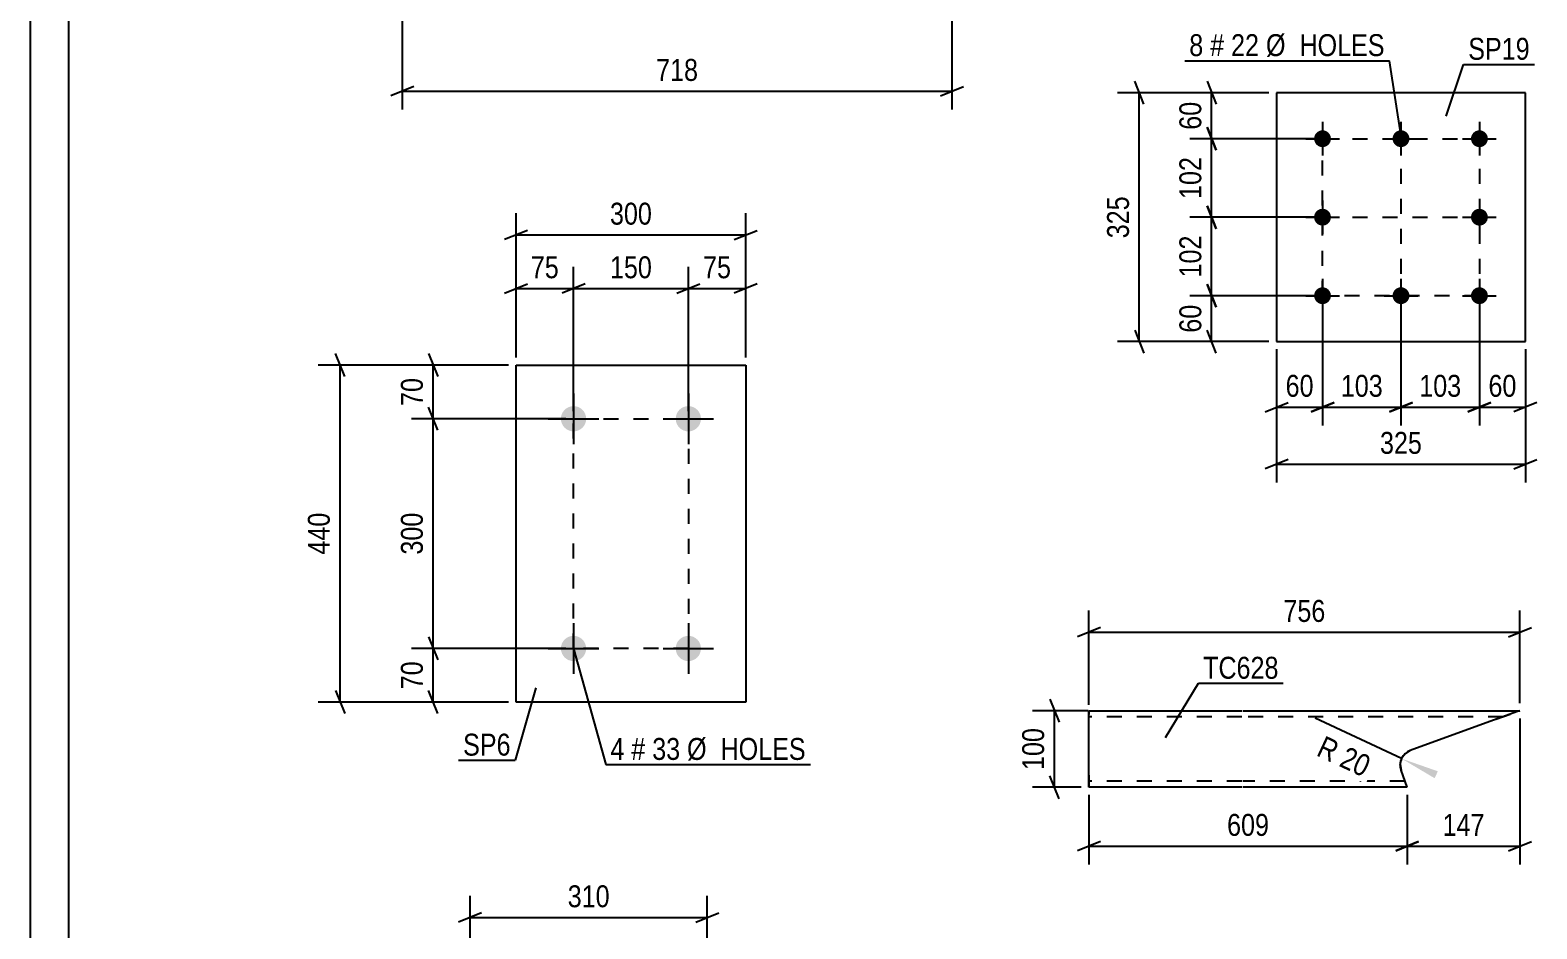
# Model space of a CAD drawing. Header units: millimetres. Extents: x 0 to 594, y 0 to 420.
# Drawn here: x 0 to 196.9, y 178.4 to 295.7 of the extents above; entities that cross this region are included whole.
import ezdxf

# ---------------------------------------------------------------- set-up
doc = ezdxf.new("R2010")
doc.units = ezdxf.units.MM
doc.linetypes.add('DXK_LINE_DOT2', pattern=[3.9198, 1.9599, -1.9599])
doc.styles.add('Arial Narrow', font='ARIALN.TTF', dxfattribs={"height": 0.2})

# ---------------------------------------------------------------- blocks, each defined once
blk = doc.blocks.new('Unknown-761542981-1163')
at = {"color": 5, "linetype": 'Continuous'}
for p, q in [((0, 420), (0, 0)), ((5, 415), (5, 5))]:
    blk.add_line(p, q, dxfattribs=at)
blk = doc.blocks.new('Part-761542981-15317 - 15316')
at = {"color": 2, "linetype": 'Continuous'}
for p, q in [((162.86, 287.56), (162.86, 255.06)), ((195.36, 287.56), (162.86, 287.56)), ((195.36, 255.06), (195.36, 287.56)), ((162.86, 255.06), (195.36, 255.06))]:
    blk.add_line(p, q, dxfattribs=at)
blk = doc.blocks.new('Bolt-761542981-15318 - 15316')
at = {"linetype": 'Continuous'}
for points in [[(168.86, 282.66, -1), (168.86, 280.46, -1)], [(179.11, 282.66, -1), (179.11, 280.46, -1)], [(189.36, 282.66, -1), (189.36, 280.46, -1)], [(168.86, 272.41, -1), (168.86, 270.21, -1)], [(189.36, 272.41, -1), (189.36, 270.21, -1)], [(168.86, 262.16, -1), (168.86, 259.96, -1)], [(179.11, 262.16, -1), (179.11, 259.96, -1)], [(189.36, 262.16, -1), (189.36, 259.96, -1)]]:
    blk.add_hatch(color=1, dxfattribs=at).paths.add_polyline_path(points)
at = {"color": 1, "linetype": 'Continuous'}
for p, q in [((168.86, 283.76), (168.86, 279.36)), ((179.11, 283.76), (179.11, 279.36)), ((189.36, 283.76), (189.36, 279.36)), ((166.66, 281.56), (171.06, 281.56)), ((176.91, 281.56), (181.31, 281.56)), ((187.16, 281.56), (191.56, 281.56)), ((168.86, 273.51), (168.86, 269.11)), ((189.36, 273.51), (189.36, 269.11)), ((166.66, 271.31), (171.06, 271.31)), ((187.16, 271.31), (191.56, 271.31)), ((168.86, 263.26), (168.86, 258.86)), ((179.11, 263.26), (179.11, 258.86)), ((189.36, 263.26), (189.36, 258.86)), ((166.66, 261.06), (171.06, 261.06)), ((176.91, 261.06), (181.31, 261.06)), ((187.16, 261.06), (191.56, 261.06))]:
    blk.add_line(p, q, dxfattribs=at)
blk = doc.blocks.new('Part-761542981-15354 - 15353')
at = {"color": 2, "linetype": 'Continuous'}
for p, q in [((63.5, 207.99), (63.5, 251.99)), ((63.5, 251.99), (93.5, 251.99)), ((93.5, 251.99), (93.5, 207.99)), ((93.5, 207.99), (63.5, 207.99))]:
    blk.add_line(p, q, dxfattribs=at)
blk = doc.blocks.new('Bolt-761542981-15355 - 15353')
at = {"linetype": 'Continuous'}
for points in [[(71, 246.64, -1), (71, 243.34, -1)], [(86, 246.64, -1), (86, 243.34, -1)], [(71, 216.64, -1), (71, 213.34, -1)], [(86, 216.64, -1), (86, 213.34, -1)]]:
    blk.add_hatch(color=1, dxfattribs=at).paths.add_polyline_path(points)
at = {"color": 1, "linetype": 'Continuous'}
for p, q in [((71, 248.29), (71, 241.69)), ((86, 248.29), (86, 241.69)), ((67.7, 244.99), (74.3, 244.99)), ((82.7, 244.99), (89.3, 244.99)), ((71, 218.29), (71, 211.69)), ((86, 218.29), (86, 211.69)), ((67.7, 214.99), (74.3, 214.99)), ((82.7, 214.99), (89.3, 214.99))]:
    blk.add_line(p, q, dxfattribs=at)
blk = doc.blocks.new('Part-761542981-19132 - 19131')
at = {"color": 2, "linetype": 'Continuous'}
for p, q in [((138.33, 205.26), (138.33, 206.86)), ((138.33, 206.86), (158.33, 206.86)), ((158.43, 206.86), (194.65, 206.86)), ((194.32, 206.74), (190.25, 205.26)), ((194.65, 206.86), (194.32, 206.74)), ((138.33, 198.46), (138.33, 205.26)), ((190.25, 205.26), (180.31, 201.65)), ((179.64, 201.24), (180.31, 201.65)), ((179.12, 199.09), (179, 199.86)), ((179.92, 196.86), (179.12, 199.09)), ((138.33, 196.86), (138.33, 198.46)), ((158.33, 196.86), (138.33, 196.86)), ((179.92, 196.86), (158.43, 196.86))]:
    blk.add_line(p, q, dxfattribs=at)
at = {"color": 7, "linetype": 'DXK_LINE_DOT2'}
for p, q in [((138.33, 206.86), (138.33, 206.39)), ((158.33, 206.06), (138.33, 206.06)), ((192.45, 206.06), (158.43, 206.06)), ((193.36, 206.39), (190.25, 205.26)), ((180.31, 201.65), (179.64, 201.24)), ((180.31, 201.65), (179.64, 201.24)), ((179.64, 201.24), (180.31, 201.65)), ((179, 199.86), (179.12, 199.09)), ((179, 199.86), (179.12, 199.09)), ((179.12, 199.09), (179, 199.86)), ((138.33, 198.46), (138.33, 196.98)), ((158.33, 197.66), (138.33, 197.66)), ((179.63, 197.66), (158.43, 197.66))]:
    blk.add_line(p, q, dxfattribs=at)
at = {"color": 2, "linetype": 'Continuous'}
blk.add_arc((181, 199.77), 2, 132.4727, 177.4727, dxfattribs=at)
at = {"color": 7, "linetype": 'DXK_LINE_DOT2'}
blk.add_arc((181, 199.77), 2, 132.4727, 177.4727, dxfattribs=at)
blk.add_arc((181, 199.77), 2, 132.4727, 177.4727, dxfattribs=at)
blk.add_arc((181, 199.77), 2, 132.4727, 177.4727, dxfattribs=at)
blk = doc.blocks.new('Rectangle-761542981-19175 - 15316')
at = {"color": 1, "linetype": 'DXK_LINE_DOT2'}
blk.add_lwpolyline([(168.86, 281.56), (189.36, 281.56), (189.36, 261.06), (168.86, 261.06), (168.86, 281.56)], close=True, dxfattribs=at)
blk = doc.blocks.new('Rectangle-761542981-19163 - 15353')
at = {"color": 1, "linetype": 'DXK_LINE_DOT2'}
blk.add_lwpolyline([(71, 244.99), (86, 244.99), (86, 214.99), (71, 214.99), (71, 244.99)], close=True, dxfattribs=at)
blk = doc.blocks.new('Line-761542981-19185 - 15316')
at = {"color": 1, "linetype": 'DXK_LINE_DOT2'}
blk.add_line((168.86, 271.31), (188.36, 271.31), dxfattribs=at)
blk = doc.blocks.new('Line-761542981-19191 - 15316')
at = {"color": 1, "linetype": 'DXK_LINE_DOT2'}
blk.add_line((179.11, 281.56), (179.11, 261.06), dxfattribs=at)
blk = doc.blocks.new('StraightDimension-761542981-15736 - 15316')
at = {"color": 7, "linetype": 'Continuous'}
for p, q in [((161.86, 287.56), (151.52, 287.56)), ((153.77, 289.06), (154.97, 286.06)), ((154.37, 281.56), (154.37, 287.56)), ((167.86, 281.56), (151.52, 281.56)), ((154.97, 280.06), (153.77, 283.06))]:
    blk.add_line(p, q, dxfattribs=at)
at = {"color": 0}
blk.add_wipeout([(153.62, 286.98), (149.42, 286.98), (149.42, 282.13), (153.62, 282.13)], dxfattribs=at)
at = {"color": 3, "style": 'Arial Narrow'}
blk.add_text('60', height=2.863, rotation=90.0002, dxfattribs=at).set_placement((153.02, 282.73))
blk = doc.blocks.new('StraightDimension-761542981-15752 - 15316')
at = {"color": 7, "linetype": 'Continuous'}
for p, q in [((161.86, 287.56), (142.07, 287.56)), ((145.52, 286.06), (144.32, 289.06)), ((144.92, 255.06), (144.92, 287.56)), ((144.32, 256.56), (145.52, 253.56)), ((161.86, 255.06), (142.07, 255.06))]:
    blk.add_line(p, q, dxfattribs=at)
at = {"color": 0}
blk.add_wipeout([(144.17, 274.65), (139.97, 274.65), (139.97, 267.96), (144.17, 267.96)], dxfattribs=at)
at = {"color": 3, "style": 'Arial Narrow'}
blk.add_text('325', height=2.863, rotation=90.0002, dxfattribs=at).set_placement((143.57, 268.56))
blk = doc.blocks.new('StraightDimension-761542981-15758 - 15316')
at = {"color": 7, "linetype": 'Continuous'}
for p, q in [((168.86, 260.06), (168.86, 244.11)), ((179.11, 260.06), (179.11, 244.11)), ((167.36, 245.91), (170.36, 247.11)), ((168.86, 246.51), (179.11, 246.51)), ((180.61, 247.11), (177.61, 245.91))]:
    blk.add_line(p, q, dxfattribs=at)
at = {"color": 0}
blk.add_wipeout([(177.33, 247.26), (177.33, 251.46), (170.65, 251.46), (170.65, 247.26)], dxfattribs=at)
at = {"color": 3, "style": 'Arial Narrow'}
blk.add_text('103', height=2.863, dxfattribs=at).set_placement((171.25, 247.86))
blk = doc.blocks.new('StraightDimension-761542981-15737 - 15316')
at = {"color": 7, "linetype": 'Continuous'}
for p, q in [((167.86, 281.56), (151.52, 281.56)), ((153.77, 283.06), (154.97, 280.06)), ((154.37, 271.31), (154.37, 281.56)), ((154.97, 269.81), (153.77, 272.81)), ((167.86, 271.31), (151.52, 271.31))]:
    blk.add_line(p, q, dxfattribs=at)
at = {"color": 0}
blk.add_wipeout([(153.62, 279.77), (149.42, 279.77), (149.42, 273.09), (153.62, 273.09)], dxfattribs=at)
at = {"color": 3, "style": 'Arial Narrow'}
blk.add_text('102', height=2.863, rotation=90.0002, dxfattribs=at).set_placement((153.02, 273.69))
blk = doc.blocks.new('StraightDimension-761542981-15738 - 15316')
at = {"color": 7, "linetype": 'Continuous'}
for p, q in [((153.77, 272.81), (154.97, 269.81)), ((167.86, 271.31), (151.52, 271.31)), ((154.37, 261.06), (154.37, 271.31)), ((154.97, 259.56), (153.77, 262.56)), ((167.86, 261.06), (151.52, 261.06))]:
    blk.add_line(p, q, dxfattribs=at)
at = {"color": 0}
blk.add_wipeout([(153.62, 269.52), (149.42, 269.52), (149.42, 262.84), (153.62, 262.84)], dxfattribs=at)
at = {"color": 3, "style": 'Arial Narrow'}
blk.add_text('102', height=2.863, rotation=90.0002, dxfattribs=at).set_placement((153.02, 263.44))
blk = doc.blocks.new('StraightDimension-761542981-15739 - 15316')
at = {"color": 7, "linetype": 'Continuous'}
for p, q in [((153.77, 262.56), (154.97, 259.56)), ((167.86, 261.06), (151.52, 261.06)), ((154.37, 255.06), (154.37, 261.06)), ((154.97, 253.56), (153.77, 256.56)), ((161.86, 255.06), (151.52, 255.06))]:
    blk.add_line(p, q, dxfattribs=at)
at = {"color": 0}
blk.add_wipeout([(153.62, 260.48), (149.42, 260.48), (149.42, 255.63), (153.62, 255.63)], dxfattribs=at)
at = {"color": 3, "style": 'Arial Narrow'}
blk.add_text('60', height=2.863, rotation=90.0002, dxfattribs=at).set_placement((153.02, 256.23))
blk = doc.blocks.new('StraightDimension-761542981-15756 - 15316')
at = {"color": 7, "linetype": 'Continuous'}
for p, q in [((189.36, 260.06), (189.36, 244.11)), ((195.36, 254.06), (195.36, 244.11)), ((187.86, 245.91), (190.86, 247.11)), ((189.36, 246.51), (195.36, 246.51)), ((196.86, 247.11), (193.86, 245.91))]:
    blk.add_line(p, q, dxfattribs=at)
at = {"color": 0}
blk.add_wipeout([(194.79, 247.26), (194.79, 251.46), (189.94, 251.46), (189.94, 247.26)], dxfattribs=at)
at = {"color": 3, "style": 'Arial Narrow'}
blk.add_text('60', height=2.863, dxfattribs=at).set_placement((190.54, 247.86))
blk = doc.blocks.new('StraightDimension-761542981-15757 - 15316')
at = {"color": 7, "linetype": 'Continuous'}
for p, q in [((179.11, 260.06), (179.11, 244.11)), ((189.36, 260.06), (189.36, 244.11)), ((177.61, 245.91), (180.61, 247.11)), ((179.11, 246.51), (189.36, 246.51)), ((190.86, 247.11), (187.86, 245.91))]:
    blk.add_line(p, q, dxfattribs=at)
at = {"color": 0}
blk.add_wipeout([(187.58, 247.26), (187.58, 251.46), (180.9, 251.46), (180.9, 247.26)], dxfattribs=at)
at = {"color": 3, "style": 'Arial Narrow'}
blk.add_text('103', height=2.863, dxfattribs=at).set_placement((181.5, 247.86))
blk = doc.blocks.new('StraightDimension-761542981-15759 - 15316')
at = {"color": 7, "linetype": 'Continuous'}
for p, q in [((168.86, 260.06), (168.86, 244.11)), ((162.86, 254.06), (162.86, 244.11)), ((161.36, 245.91), (164.36, 247.11)), ((162.86, 246.51), (168.86, 246.51)), ((170.36, 247.11), (167.36, 245.91))]:
    blk.add_line(p, q, dxfattribs=at)
at = {"color": 0}
blk.add_wipeout([(168.29, 247.26), (168.29, 251.46), (163.44, 251.46), (163.44, 247.26)], dxfattribs=at)
at = {"color": 3, "style": 'Arial Narrow'}
blk.add_text('60', height=2.863, dxfattribs=at).set_placement((164.04, 247.86))
blk = doc.blocks.new('StraightDimension-761542981-15772 - 15316')
at = {"color": 7, "linetype": 'Continuous'}
for p, q in [((162.86, 254.06), (162.86, 236.66)), ((195.36, 254.06), (195.36, 236.66)), ((164.36, 239.66), (161.36, 238.46)), ((162.86, 239.06), (195.36, 239.06)), ((193.86, 238.46), (196.86, 239.66))]:
    blk.add_line(p, q, dxfattribs=at)
at = {"color": 0}
blk.add_wipeout([(182.46, 239.81), (182.46, 244.01), (175.77, 244.01), (175.77, 239.81)], dxfattribs=at)
at = {"color": 3, "style": 'Arial Narrow'}
blk.add_text('325', height=2.863, dxfattribs=at).set_placement((176.37, 240.41))
blk = doc.blocks.new('StraightDimension-761542981-15801 - 15353')
at = {"color": 7, "linetype": 'Continuous'}
for p, q in [((53.26, 243.49), (52.06, 246.49)), ((70, 244.99), (49.81, 244.99)), ((52.66, 214.99), (52.66, 244.99)), ((70, 214.99), (49.81, 214.99)), ((52.06, 216.49), (53.26, 213.49))]:
    blk.add_line(p, q, dxfattribs=at)
at = {"color": 0}
blk.add_wipeout([(51.91, 233.33), (47.71, 233.33), (47.71, 226.65), (51.91, 226.65)], dxfattribs=at)
at = {"color": 3, "style": 'Arial Narrow'}
blk.add_text('300', height=2.863, rotation=90.0002, dxfattribs=at).set_placement((51.31, 227.25))
blk = doc.blocks.new('StraightDimension-761542981-15802 - 15353')
at = {"color": 7, "linetype": 'Continuous'}
for p, q in [((70, 214.99), (49.81, 214.99)), ((52.06, 216.49), (53.26, 213.49)), ((52.66, 207.99), (52.66, 214.99)), ((53.26, 206.49), (52.06, 209.49)), ((62.5, 207.99), (49.81, 207.99))]:
    blk.add_line(p, q, dxfattribs=at)
at = {"color": 0}
blk.add_wipeout([(51.91, 213.92), (47.71, 213.92), (47.71, 209.06), (51.91, 209.06)], dxfattribs=at)
at = {"color": 3, "style": 'Arial Narrow'}
blk.add_text('70', height=2.863, rotation=90.0002, dxfattribs=at).set_placement((51.31, 209.66))
blk = doc.blocks.new('StraightDimension-761542981-15800 - 15353')
at = {"color": 7, "linetype": 'Continuous'}
for p, q in [((62.5, 251.99), (49.81, 251.99)), ((52.06, 253.49), (53.26, 250.49)), ((52.66, 244.99), (52.66, 251.99)), ((53.26, 243.49), (52.06, 246.49)), ((70, 244.99), (49.81, 244.99))]:
    blk.add_line(p, q, dxfattribs=at)
at = {"color": 0}
blk.add_wipeout([(51.91, 250.92), (47.71, 250.92), (47.71, 246.06), (51.91, 246.06)], dxfattribs=at)
at = {"color": 3, "style": 'Arial Narrow'}
blk.add_text('70', height=2.863, rotation=90.0002, dxfattribs=at).set_placement((51.31, 246.66))
blk = doc.blocks.new('StraightDimension-761542981-15812 - 15353')
at = {"color": 7, "linetype": 'Continuous'}
for p, q in [((62.5, 251.99), (37.65, 251.99)), ((41.1, 250.49), (39.9, 253.49)), ((40.5, 207.99), (40.5, 251.99)), ((39.9, 209.49), (41.1, 206.49)), ((62.5, 207.99), (37.65, 207.99))]:
    blk.add_line(p, q, dxfattribs=at)
at = {"color": 0}
blk.add_wipeout([(39.75, 233.33), (35.55, 233.33), (35.55, 226.65), (39.75, 226.65)], dxfattribs=at)
at = {"color": 3, "style": 'Arial Narrow'}
blk.add_text('440', height=2.863, rotation=90.0002, dxfattribs=at).set_placement((39.15, 227.25))
blk = doc.blocks.new('StraightDimension-761542981-15816 - 15353')
at = {"color": 7, "linetype": 'Continuous'}
for p, q in [((86, 245.99), (86, 264.84)), ((93.5, 252.99), (93.5, 264.84)), ((84.5, 261.39), (87.5, 262.59)), ((86, 261.99), (93.5, 261.99)), ((95, 262.59), (92, 261.39))]:
    blk.add_line(p, q, dxfattribs=at)
at = {"color": 0}
blk.add_wipeout([(92.18, 262.74), (92.18, 266.94), (87.32, 266.94), (87.32, 262.74)], dxfattribs=at)
at = {"color": 3, "style": 'Arial Narrow'}
blk.add_text('75', height=2.863, dxfattribs=at).set_placement((87.92, 263.34))
blk = doc.blocks.new('StraightDimension-761542981-15817 - 15353')
at = {"color": 7, "linetype": 'Continuous'}
for p, q in [((71, 245.99), (71, 264.84)), ((86, 245.99), (86, 264.84)), ((72.5, 262.59), (69.5, 261.39)), ((71, 261.99), (86, 261.99)), ((84.5, 261.39), (87.5, 262.59))]:
    blk.add_line(p, q, dxfattribs=at)
at = {"color": 0}
blk.add_wipeout([(81.84, 262.74), (81.84, 266.94), (75.16, 266.94), (75.16, 262.74)], dxfattribs=at)
at = {"color": 3, "style": 'Arial Narrow'}
blk.add_text('150', height=2.863, dxfattribs=at).set_placement((75.76, 263.34))
blk = doc.blocks.new('StraightDimension-761542981-15818 - 15353')
at = {"color": 7, "linetype": 'Continuous'}
for p, q in [((63.5, 252.99), (63.5, 264.84)), ((71, 245.99), (71, 264.84)), ((62, 261.39), (65, 262.59)), ((63.5, 261.99), (71, 261.99)), ((72.5, 262.59), (69.5, 261.39))]:
    blk.add_line(p, q, dxfattribs=at)
at = {"color": 0}
blk.add_wipeout([(69.68, 262.74), (69.68, 266.94), (64.82, 266.94), (64.82, 262.74)], dxfattribs=at)
at = {"color": 3, "style": 'Arial Narrow'}
blk.add_text('75', height=2.863, dxfattribs=at).set_placement((65.42, 263.34))
blk = doc.blocks.new('StraightDimension-761542981-15828 - 15353')
at = {"color": 7, "linetype": 'Continuous'}
for p, q in [((63.5, 252.99), (63.5, 271.84)), ((93.5, 252.99), (93.5, 271.84)), ((65, 269.59), (62, 268.39)), ((63.5, 268.99), (93.5, 268.99)), ((92, 268.39), (95, 269.59))]:
    blk.add_line(p, q, dxfattribs=at)
at = {"color": 0}
blk.add_wipeout([(81.84, 269.74), (81.84, 273.94), (75.16, 273.94), (75.16, 269.74)], dxfattribs=at)
at = {"color": 3, "style": 'Arial Narrow'}
blk.add_text('300', height=2.863, dxfattribs=at).set_placement((75.76, 270.34))
blk = doc.blocks.new('StraightDimension-761542981-18567 - 15409')
at = {"color": 7, "linetype": 'Continuous'}
for p, q in [((48.63, 311.75), (48.63, 285.36)), ((120.43, 311.75), (120.43, 285.36)), ((50.13, 288.36), (47.13, 287.16)), ((48.63, 287.76), (120.43, 287.76)), ((118.93, 287.16), (121.93, 288.36))]:
    blk.add_line(p, q, dxfattribs=at)
at = {"color": 0}
blk.add_wipeout([(87.87, 288.51), (87.87, 292.71), (81.19, 292.71), (81.19, 288.51)], dxfattribs=at)
at = {"color": 3, "style": 'Arial Narrow'}
blk.add_text('718', height=2.863, dxfattribs=at).set_placement((81.79, 289.11))
blk = doc.blocks.new('StraightDimension-761542981-19546 - 19131')
at = {"color": 7, "linetype": 'Continuous'}
for p, q in [((138.33, 195.86), (138.33, 186.77)), ((179.92, 195.86), (179.92, 186.77)), ((139.83, 189.77), (136.83, 188.57)), ((138.33, 189.17), (179.92, 189.17)), ((178.42, 188.57), (181.42, 189.77))]:
    blk.add_line(p, q, dxfattribs=at)
at = {"color": 0}
blk.add_wipeout([(162.47, 189.92), (162.47, 194.12), (155.79, 194.12), (155.79, 189.92)], dxfattribs=at)
at = {"color": 3, "style": 'Arial Narrow'}
blk.add_text('609', height=2.863, dxfattribs=at).set_placement((156.39, 190.52))
blk = doc.blocks.new('RadiusDimension-761542981-19600 - 19131')
at = {"linetype": 'Continuous'}
blk.add_hatch(color=7, dxfattribs=at).paths.add_polyline_path([(183.5, 198.05), (179.18, 200.61), (183.93, 198.95)])
at = {"color": 7, "linetype": 'Continuous'}
blk.add_line((179.18, 200.61), (167.91, 205.88), dxfattribs=at)
blk.add_arc((181, 199.77), 2, 109.9727, 199.9727, dxfattribs=at)
at = {"color": 0}
blk.add_wipeout([(174.5, 197.34), (176.27, 201.15), (168.9, 204.59), (167.12, 200.78)], dxfattribs=at)
at = {"color": 3, "style": 'Arial Narrow'}
blk.add_text('R 20', height=2.863, rotation=-25.0268, dxfattribs=at).set_placement((167.92, 201.07))
blk = doc.blocks.new('StraightDimension-761542981-19531 - 19131')
at = {"color": 7, "linetype": 'Continuous'}
for p, q in [((138.33, 207.63), (138.33, 219.96)), ((194.65, 207.86), (194.65, 219.96)), ((139.83, 217.71), (136.83, 216.51)), ((138.33, 217.11), (194.65, 217.11)), ((193.15, 216.51), (196.15, 217.71))]:
    blk.add_line(p, q, dxfattribs=at)
at = {"color": 0}
blk.add_wipeout([(169.83, 217.86), (169.83, 222.06), (163.15, 222.06), (163.15, 217.86)], dxfattribs=at)
at = {"color": 3, "style": 'Arial Narrow'}
blk.add_text('756', height=2.863, dxfattribs=at).set_placement((163.75, 218.46))
blk = doc.blocks.new('StraightDimension-761542981-19545 - 19131')
at = {"color": 7, "linetype": 'Continuous'}
for p, q in [((194.65, 205.86), (194.65, 186.77)), ((179.92, 195.86), (179.92, 186.77)), ((181.42, 189.77), (178.42, 188.57)), ((179.92, 189.17), (194.65, 189.17)), ((193.15, 188.57), (196.15, 189.77))]:
    blk.add_line(p, q, dxfattribs=at)
at = {"color": 0}
blk.add_wipeout([(190.63, 189.92), (190.63, 194.12), (183.95, 194.12), (183.95, 189.92)], dxfattribs=at)
at = {"color": 3, "style": 'Arial Narrow'}
blk.add_text('147', height=2.863, dxfattribs=at).set_placement((184.55, 190.52))
blk = doc.blocks.new('StraightDimension-761542981-19589 - 19131')
at = {"color": 7, "linetype": 'Continuous'}
for p, q in [((138.22, 206.86), (130.98, 206.86)), ((133.23, 208.36), (134.43, 205.36)), ((133.83, 196.86), (133.83, 206.86)), ((134.43, 195.36), (133.23, 198.36)), ((137.33, 196.86), (130.98, 196.86))]:
    blk.add_line(p, q, dxfattribs=at)
at = {"color": 0}
blk.add_wipeout([(133.08, 205.2), (128.88, 205.2), (128.88, 198.52), (133.08, 198.52)], dxfattribs=at)
at = {"color": 3, "style": 'Arial Narrow'}
blk.add_text('100', height=2.863, rotation=90.0002, dxfattribs=at).set_placement((132.48, 199.12))
blk = doc.blocks.new('StraightDimension-761542981-16117 - 15531')
at = {"color": 7, "linetype": 'Continuous'}
for p, q in [((57.48, 163.85), (57.48, 182.7)), ((88.48, 163.85), (88.48, 182.7)), ((58.98, 180.45), (55.98, 179.25)), ((57.48, 179.85), (88.48, 179.85)), ((86.98, 179.25), (89.98, 180.45))]:
    blk.add_line(p, q, dxfattribs=at)
at = {"color": 0}
blk.add_wipeout([(76.32, 180.6), (76.32, 184.8), (69.64, 184.8), (69.64, 180.6)], dxfattribs=at)
at = {"color": 3, "style": 'Arial Narrow'}
blk.add_text('310', height=2.863, dxfattribs=at).set_placement((70.24, 181.2))
blk = doc.blocks.new('Mark-761542981-16210 - 15316')
at = {"color": 0}
blk.add_wipeout([(153.28, 292.35), (153.28, 295.35), (151.45, 295.35), (151.45, 292.35)], dxfattribs=at)
blk.add_wipeout([(153.28, 292.35), (153.28, 295.35), (151.45, 295.35), (151.45, 292.35)], dxfattribs=at)
at = {"color": 3, "style": 'Arial Narrow'}
blk.add_text('8', height=2.86, dxfattribs=at).set_placement((151.45, 292.35))
at = {"color": 0}
blk.add_wipeout([(156.01, 292.35), (156.01, 295.35), (154.18, 295.35), (154.18, 292.35)], dxfattribs=at)
blk.add_wipeout([(156.01, 292.35), (156.01, 295.35), (154.18, 295.35), (154.18, 292.35)], dxfattribs=at)
blk.add_wipeout([(160.57, 292.35), (160.57, 295.35), (156.91, 295.35), (156.91, 292.35)], dxfattribs=at)
blk.add_wipeout([(160.57, 292.35), (160.57, 295.35), (156.91, 295.35), (156.91, 292.35)], dxfattribs=at)
at = {"color": 3, "style": 'Arial Narrow'}
for s, height, p in [('#', 2.86, (154.18, 292.35)), ('22', 2.863, (156.91, 292.35))]:
    blk.add_text(s, height=height, dxfattribs=at).set_placement(p)
at = {"color": 0}
blk.add_wipeout([(176.99, 292.35), (176.99, 295.35), (161.47, 295.35), (161.47, 292.35)], dxfattribs=at)
blk.add_wipeout([(176.99, 292.35), (176.99, 295.35), (161.47, 295.35), (161.47, 292.35)], dxfattribs=at)
at = {"color": 7, "linetype": 'Continuous'}
for p in [(150.85, 291.75), (179.16, 281.59)]:
    blk.add_line(p, (177.59, 291.75), dxfattribs=at)
at = {"color": 3, "style": 'Arial Narrow'}
blk.add_text('Ø  HOLES', height=2.863, dxfattribs=at).set_placement((161.47, 292.35))
blk = doc.blocks.new('Mark-761542981-16207 - 15316')
at = {"color": 0}
blk.add_wipeout([(195.94, 291.87), (195.94, 294.87), (187.9, 294.87), (187.9, 291.87)], dxfattribs=at)
blk.add_wipeout([(195.94, 291.87), (195.94, 294.87), (187.9, 294.87), (187.9, 291.87)], dxfattribs=at)
at = {"color": 30, "linetype": 'Continuous'}
for p, q in [((185.03, 284.52), (187.3, 291.27)), ((187.3, 291.27), (196.54, 291.27))]:
    blk.add_line(p, q, dxfattribs=at)
at = {"color": 3, "style": 'Arial Narrow'}
blk.add_text('SP19', height=2.863, dxfattribs=at).set_placement((187.9, 291.87))
blk = doc.blocks.new('Mark-761542981-16223 - 15353')
at = {"color": 0}
blk.add_wipeout([(77.65, 200.44), (77.65, 203.44), (75.82, 203.44), (75.82, 200.44)], dxfattribs=at)
blk.add_wipeout([(77.65, 200.44), (77.65, 203.44), (75.82, 203.44), (75.82, 200.44)], dxfattribs=at)
at = {"color": 7, "linetype": 'Continuous'}
blk.add_line((71.04, 214.83), (75.22, 199.84), dxfattribs=at)
at = {"color": 3, "style": 'Arial Narrow'}
blk.add_text('4', height=2.86, dxfattribs=at).set_placement((75.82, 200.44))
at = {"color": 0}
blk.add_wipeout([(80.38, 200.44), (80.38, 203.44), (78.55, 203.44), (78.55, 200.44)], dxfattribs=at)
blk.add_wipeout([(80.38, 200.44), (80.38, 203.44), (78.55, 203.44), (78.55, 200.44)], dxfattribs=at)
blk.add_wipeout([(84.93, 200.44), (84.93, 203.44), (81.28, 203.44), (81.28, 200.44)], dxfattribs=at)
blk.add_wipeout([(84.93, 200.44), (84.93, 203.44), (81.28, 203.44), (81.28, 200.44)], dxfattribs=at)
at = {"color": 3, "style": 'Arial Narrow'}
for s, height, p in [('#', 2.86, (78.55, 200.44)), ('33', 2.863, (81.28, 200.44))]:
    blk.add_text(s, height=height, dxfattribs=at).set_placement(p)
at = {"color": 0}
blk.add_wipeout([(101.36, 200.44), (101.36, 203.44), (85.83, 203.44), (85.83, 200.44)], dxfattribs=at)
blk.add_wipeout([(101.36, 200.44), (101.36, 203.44), (85.83, 203.44), (85.83, 200.44)], dxfattribs=at)
at = {"color": 7, "linetype": 'Continuous'}
blk.add_line((75.22, 199.84), (101.96, 199.84), dxfattribs=at)
at = {"color": 3, "style": 'Arial Narrow'}
blk.add_text('Ø  HOLES', height=2.863, dxfattribs=at).set_placement((85.83, 200.44))
blk = doc.blocks.new('Mark-761542981-16220 - 15353')
at = {"color": 0}
blk.add_wipeout([(62.78, 201), (62.78, 204), (56.57, 204), (56.57, 201)], dxfattribs=at)
blk.add_wipeout([(62.78, 201), (62.78, 204), (56.57, 204), (56.57, 201)], dxfattribs=at)
at = {"color": 30, "linetype": 'Continuous'}
for p in [(66.07, 209.87), (55.97, 200.4)]:
    blk.add_line(p, (63.38, 200.4), dxfattribs=at)
at = {"color": 3, "style": 'Arial Narrow'}
blk.add_text('SP6', height=2.863, dxfattribs=at).set_placement((56.57, 201))
blk = doc.blocks.new('Mark-761542981-20393 - 19131')
at = {"color": 0}
blk.add_wipeout([(163.12, 211.04), (163.12, 214.04), (153.26, 214.04), (153.26, 211.04)], dxfattribs=at)
blk.add_wipeout([(163.12, 211.04), (163.12, 214.04), (153.26, 214.04), (153.26, 211.04)], dxfattribs=at)
at = {"color": 30, "linetype": 'Continuous'}
for p, q in [((148.36, 203.38), (152.66, 210.44)), ((152.66, 210.44), (163.72, 210.44))]:
    blk.add_line(p, q, dxfattribs=at)
at = {"color": 3, "style": 'Arial Narrow'}
blk.add_text('TC628', height=2.863, dxfattribs=at).set_placement((153.26, 211.04))

msp = doc.modelspace()

# ---------------------------------------------------------------- block references
for name in ['Unknown-761542981-1163', 'Part-761542981-15317 - 15316', 'Bolt-761542981-15318 - 15316', 'Rectangle-761542981-19175 - 15316', 'Line-761542981-19191 - 15316', 'Line-761542981-19185 - 15316', 'Part-761542981-15354 - 15353', 'Bolt-761542981-15355 - 15353', 'Rectangle-761542981-19163 - 15353', 'Part-761542981-19132 - 19131']:
    msp.add_blockref(name, (0, 0))

# ---------------------------------------------------------------- next in the draw order: block references
for name in ['StraightDimension-761542981-18567 - 15409', 'Mark-761542981-16207 - 15316', 'StraightDimension-761542981-15736 - 15316', 'StraightDimension-761542981-15816 - 15353', 'StraightDimension-761542981-15758 - 15316', 'StraightDimension-761542981-15756 - 15316', 'StraightDimension-761542981-15801 - 15353', 'StraightDimension-761542981-19531 - 19131', 'Mark-761542981-16223 - 15353', 'RadiusDimension-761542981-19600 - 19131', 'StraightDimension-761542981-19546 - 19131', 'StraightDimension-761542981-16117 - 15531']:
    msp.add_blockref(name, (0, 0))

# ---------------------------------------------------------------- next in the draw order: block references
for name in ['StraightDimension-761542981-15752 - 15316', 'StraightDimension-761542981-15757 - 15316', 'StraightDimension-761542981-15800 - 15353', 'StraightDimension-761542981-15802 - 15353', 'Mark-761542981-20393 - 19131', 'StraightDimension-761542981-19589 - 19131', 'StraightDimension-761542981-19545 - 19131']:
    msp.add_blockref(name, (0, 0))

# ---------------------------------------------------------------- next in the draw order: block references
for name in ['StraightDimension-761542981-15737 - 15316', 'StraightDimension-761542981-15817 - 15353', 'StraightDimension-761542981-15812 - 15353']:
    msp.add_blockref(name, (0, 0))

# ---------------------------------------------------------------- next in the draw order: block references
for name in ['Mark-761542981-16210 - 15316', 'StraightDimension-761542981-15738 - 15316', 'StraightDimension-761542981-15818 - 15353', 'Mark-761542981-16220 - 15353']:
    msp.add_blockref(name, (0, 0))

# ---------------------------------------------------------------- next in the draw order: block references
for name in ['StraightDimension-761542981-15828 - 15353', 'StraightDimension-761542981-15739 - 15316']:
    msp.add_blockref(name, (0, 0))

# ---------------------------------------------------------------- next in the draw order: block references
msp.add_blockref('StraightDimension-761542981-15759 - 15316', (0, 0))

# ---------------------------------------------------------------- next in the draw order: block references
msp.add_blockref('StraightDimension-761542981-15772 - 15316', (0, 0))

doc.saveas('drawing.dxf')
